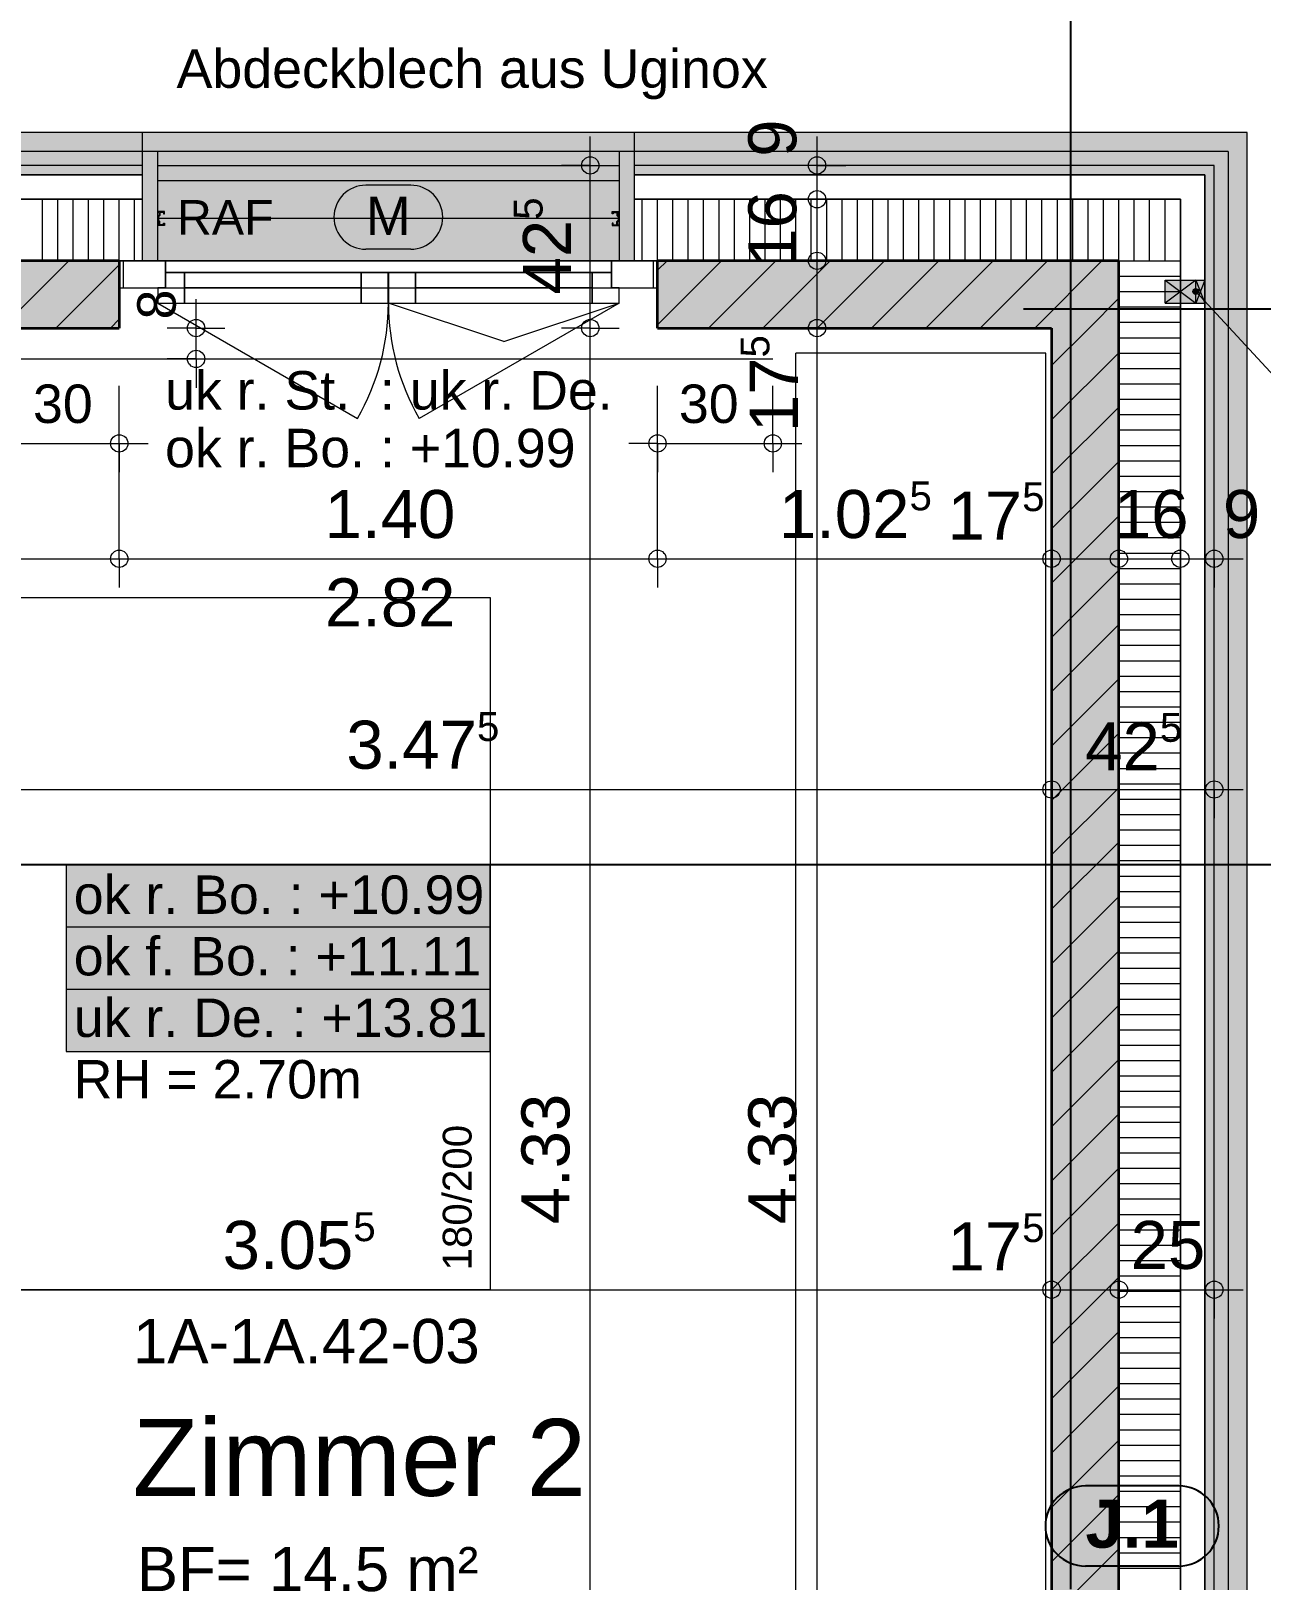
# Model space of a CAD drawing. Header units: metres. Extents: x 0.003 to 0.843, y 0.003 to 0.597.
# Drawn here: x 0.5778 to 0.6418, y 0.4143 to 0.495 of the extents above; entities that cross this region are included whole.
import ezdxf

# ---------------------------------------------------------------- set-up
doc = ezdxf.new("R2010")
doc.units = ezdxf.units.M
for name, pattern in [('AUSGEZOGEN', [0]), ('LINIE_17', [0.0005, 0, -0.0005]), ('LINIE_23', [0.0079, 0.004, -0.0013, 0, -0.0013, 0, -0.0013]), ('PHANTOM', [63.5, 31.75, -6.35, 6.35, -6.35, 6.35, -6.35]), ('PUNKT', [6.35, 0, -6.35]), ('RAND', [44.45, 12.7, -6.35, 12.7, -6.35, 0, -6.35]), ('STRICHPUNKT', [25.4, 12.7, -6.35, 0, -6.35]), ('VERDECKT', [9.525, 6.35, -3.175])]:
    doc.linetypes.add(name, pattern=pattern)
for name, color, linetype, lineweight in [('Allgemein', 7, 'AUSGEZOGEN', 18), ('Bauachsen grob', 7, 'RAND', 13), ('Daemmung', 7, 'AUSGEZOGEN', 18), ('Elektro Text', 2, 'AUSGEZOGEN', 18), ('Fenster', 7, 'AUSGEZOGEN', 18), ('Fuellflaeche tragende Wände MW', 7, 'AUSGEZOGEN', 13), ('Holz Fassadenverkleidung', 7, 'AUSGEZOGEN', 18), ('Holz Unterkonstruktion', 7, 'AUSGEZOGEN', 25), ('Holzgelaender', 7, 'AUSGEZOGEN', 25), ('Konstruktion oben', 7, 'VERDECKT', 13), ('Oeffnungsrichtung Fenster', 7, 'AUSGEZOGEN', 13), ('Raumbezeichnung', 7, 'AUSGEZOGEN', 18), ('Rolladen', 7, 'AUSGEZOGEN', 13), ('Schnittbegrenzung', 7, 'AUSGEZOGEN', 13), ('Spengler', 7, 'AUSGEZOGEN', 18), ('Text Koten', 7, 'AUSGEZOGEN', 25), ('Text Werkplan Ausfuehrung', 7, 'AUSGEZOGEN', 25), ('Unterkonstruktion', 7, 'AUSGEZOGEN', 18), ('Vorhangbrett', 7, 'AUSGEZOGEN', 13), ('Wand Mauerwerk tragend', 7, 'AUSGEZOGEN', 35), ('Werkplan- Ausfuehrungsmasse', 7, 'AUSGEZOGEN', 13)]:
    doc.layers.add(name, color=color, linetype=linetype, lineweight=lineweight)
doc.layers.add('Moebel', color=7, linetype='AUSGEZOGEN', lineweight=13, true_color=0xababab)
doc.styles.add('ARIAL', font='ARIAL.TTF')

msp = doc.modelspace()

# ---------------------------------------------------------------- hatches: boundary and pattern name
at = {"layer": 'Allgemein', "linetype": 'AUSGEZOGEN', "lineweight": 13}
for points in [[(0.58356, 0.486197), (0.58356, 0.482997), (0.58436, 0.482997), (0.58436, 0.486197), (0.58436, 0.486997), (0.58436, 0.487477), (0.58436, 0.487957), (0.58436, 0.488677), (0.58356, 0.488677), (0.58356, 0.487957), (0.58356, 0.487477), (0.58356, 0.486997)], [(0.60836, 0.486197), (0.60836, 0.482997), (0.60916, 0.482997), (0.60916, 0.486197), (0.60916, 0.486997), (0.60916, 0.487477), (0.60916, 0.487957), (0.60916, 0.488677), (0.60836, 0.488677), (0.60836, 0.487957), (0.60836, 0.487477), (0.60836, 0.486997)]]:
    msp.add_hatch(color=32, dxfattribs=at).paths.add_polyline_path(points)
h = msp.add_hatch(color=32, dxfattribs=at)
h.paths.add_polyline_path([(0.52316, 0.487477), (0.58356, 0.487477), (0.58356, 0.487957), (0.52316, 0.487957)])
h.paths.add_polyline_path([(0.48086, 0.487957), (0.48086, 0.487477), (0.49756, 0.487477), (0.49756, 0.487957)])
h.paths.add_polyline_path([(0.60916, 0.487477), (0.63932, 0.487477), (0.63932, 0.487957), (0.60916, 0.487957)])
h = msp.add_hatch(color=32, dxfattribs=at)
h.paths.add_polyline_path([(0.63884, 0.487477), (0.63884, 0.386497), (0.63932, 0.386497), (0.63932, 0.487477)])
h.paths.add_polyline_path([(0.63884, 0.360897), (0.63884, 0.312297), (0.63932, 0.312297), (0.63932, 0.360897)])
h.paths.add_polyline_path([(0.63884, 0.286697), (0.63884, 0.263897), (0.63932, 0.263897), (0.63932, 0.286697)])
h.paths.add_polyline_path([(0.63884, 0.238297), (0.63884, 0.197637), (0.63932, 0.197637), (0.63932, 0.238297)])
at = {"layer": 'Fuellflaeche tragende Wände MW', "linetype": 'AUSGEZOGEN', "lineweight": 13, "true_color": 0xffe0e0}
for points in [[(0.52436, 0.482997), (0.52436, 0.479497), (0.58236, 0.479497), (0.58236, 0.482997)], [(0.61036, 0.482997), (0.61036, 0.479497), (0.63436, 0.479497), (0.63436, 0.482997)], [(0.63086, 0.479497), (0.63086, 0.387697), (0.63436, 0.387697), (0.63436, 0.479497)]]:
    msp.add_hatch(color=254, dxfattribs=at).paths.add_polyline_path(points)
at = {"layer": 'Holz Unterkonstruktion', "linetype": 'AUSGEZOGEN', "lineweight": 13}
for points in [[(0.63676, 0.481997), (0.63676, 0.480797), (0.63836, 0.480797), (0.63836, 0.481997)], [(0.63836, 0.481997), (0.63836, 0.480797), (0.63884, 0.480797), (0.63884, 0.481997)]]:
    msp.add_hatch(color=32, dxfattribs=at).paths.add_polyline_path(points)
at = {"layer": 'Holzgelaender', "linetype": 'AUSGEZOGEN', "lineweight": 13, "true_color": 0xf1f1f1}
msp.add_hatch(color=7, dxfattribs=at).paths.add_polyline_path([(0.58436, 0.487157), (0.60836, 0.487157), (0.60836, 0.487957), (0.58436, 0.487957)])
at = {"layer": 'Spengler', "linetype": 'AUSGEZOGEN', "lineweight": 13, "true_color": 0xfafafa}
for points in [[(0.58356, 0.489677), (0.52316, 0.489677), (0.52316, 0.487957), (0.58356, 0.487957)], [(0.60916, 0.489677), (0.58356, 0.489677), (0.58356, 0.488677), (0.58436, 0.488677), (0.58436, 0.482997), (0.60836, 0.482997), (0.60836, 0.488677), (0.60916, 0.488677)], [(0.64104, 0.489677), (0.60916, 0.489677), (0.60916, 0.487957), (0.64104, 0.487957)], [(0.64104, 0.386497), (0.64104, 0.487957), (0.63932, 0.487957), (0.63932, 0.386497)]]:
    msp.add_hatch(color=7, dxfattribs=at).paths.add_polyline_path(points)
at = {"layer": 'Text Koten', "linetype": 'AUSGEZOGEN', "lineweight": 13, "true_color": 0xf1f1f1}
msp.add_hatch(color=7, dxfattribs=at).paths.add_polyline_path([(0.579593, 0.451597), (0.579593, 0.441864), (0.60166, 0.441864), (0.60166, 0.451597)])
at = {"layer": 'Text Werkplan Ausfuehrung', "linetype": 'AUSGEZOGEN', "lineweight": 13}
for points in [[(0.638214, 0.481365), (0.638404, 0.48154), (0.638327, 0.481543)], [(0.638214, 0.481365), (0.638327, 0.481543), (0.638217, 0.481441)], [(0.63825, 0.481295), (0.638404, 0.48154), (0.638214, 0.481365)], [(0.638217, 0.481441), (0.638327, 0.481543), (0.638258, 0.481507)], [(0.63825, 0.481295), (0.63847, 0.481499), (0.638404, 0.48154)], [(0.638316, 0.481255), (0.63847, 0.481499), (0.63825, 0.481295)], [(0.638316, 0.481255), (0.638506, 0.48143), (0.63847, 0.481499)], [(0.638393, 0.481252), (0.638506, 0.48143), (0.638316, 0.481255)], [(0.638393, 0.481252), (0.638503, 0.481354), (0.638506, 0.48143)], [(0.638503, 0.481354), (0.638393, 0.481252), (0.638462, 0.481287)]]:
    msp.add_hatch(color=7, dxfattribs=at).paths.add_polyline_path(points)

# ---------------------------------------------------------------- linework, layer by layer
at = {"layer": 'Allgemein', "color": 7, "linetype": 'AUSGEZOGEN', "lineweight": 13}
for p, q in [((0.58436, 0.488677), (0.58356, 0.488677)), ((0.58356, 0.488677), (0.58356, 0.487957)), ((0.58436, 0.487957), (0.58436, 0.488677)), ((0.60916, 0.488677), (0.60836, 0.488677)), ((0.60836, 0.488677), (0.60836, 0.487957)), ((0.60916, 0.487957), (0.60916, 0.488677)), ((0.58356, 0.487957), (0.52316, 0.487957)), ((0.58436, 0.487477), (0.58436, 0.487957)), ((0.60836, 0.487957), (0.60836, 0.487477)), ((0.63932, 0.487957), (0.60916, 0.487957)), ((0.63932, 0.487477), (0.63932, 0.487957)), ((0.52316, 0.487477), (0.58356, 0.487477)), ((0.58356, 0.487477), (0.58356, 0.486997)), ((0.58356, 0.486997), (0.58356, 0.486197)), ((0.58436, 0.486997), (0.58436, 0.487477)), ((0.58436, 0.486197), (0.58436, 0.486997)), ((0.60836, 0.487477), (0.60836, 0.486997)), ((0.60836, 0.486997), (0.60836, 0.486197)), ((0.60916, 0.486997), (0.60916, 0.487477)), ((0.60916, 0.487477), (0.63884, 0.487477)), ((0.60916, 0.486197), (0.60916, 0.486997)), ((0.63884, 0.487477), (0.63884, 0.486997)), ((0.63884, 0.486997), (0.63884, 0.386497)), ((0.63932, 0.386497), (0.63932, 0.487477)), ((0.58356, 0.486197), (0.58356, 0.482997)), ((0.58436, 0.482997), (0.58436, 0.486197)), ((0.60836, 0.486197), (0.60836, 0.482997)), ((0.60916, 0.482997), (0.60916, 0.486197)), ((0.58356, 0.482997), (0.58436, 0.482997)), ((0.60836, 0.482997), (0.60916, 0.482997))]:
    msp.add_line(p, q, dxfattribs=at)
at = {"layer": 'Bauachsen grob', "color": 32, "linetype": 'LINIE_23', "lineweight": 25, "true_color": 0xc36e14}
for p, q in [((0.63186, 0.013897), (0.63186, 0.581)), ((0.2294, 0.480497), (0.73132, 0.480497))]:
    msp.add_line(p, q, dxfattribs=at)
at = {"layer": 'Daemmung', "color": 7, "linetype": 'AUSGEZOGEN', "lineweight": 18}
for p, q in [((0.58356, 0.486197), (0.52316, 0.486197)), ((0.58356, 0.486197), (0.58356, 0.482997)), ((0.60916, 0.482997), (0.60916, 0.486197)), ((0.63756, 0.486197), (0.60916, 0.486197)), ((0.63756, 0.482997), (0.63756, 0.486197)), ((0.52436, 0.482997), (0.58236, 0.482997)), ((0.58236, 0.482997), (0.58356, 0.482997)), ((0.60916, 0.482997), (0.61036, 0.482997)), ((0.61036, 0.482997), (0.63436, 0.482997)), ((0.63436, 0.482997), (0.63436, 0.479497)), ((0.63756, 0.386497), (0.63756, 0.482997)), ((0.63436, 0.479497), (0.63436, 0.387697))]:
    msp.add_line(p, q, dxfattribs=at)
at = {"layer": 'Daemmung', "color": 7, "linetype": 'AUSGEZOGEN', "lineweight": 13}
for p, q in [((0.63436, 0.482997), (0.63756, 0.482997)), ((0.63436, 0.482197), (0.63756, 0.482197)), ((0.63436, 0.481397), (0.63756, 0.481397)), ((0.63436, 0.480597), (0.63756, 0.480597)), ((0.63436, 0.479797), (0.63756, 0.479797)), ((0.63436, 0.479797), (0.63756, 0.479797)), ((0.63436, 0.478997), (0.63756, 0.478997)), ((0.63436, 0.478197), (0.63756, 0.478197)), ((0.63436, 0.477397), (0.63756, 0.477397)), ((0.63436, 0.476597), (0.63756, 0.476597)), ((0.63436, 0.476597), (0.63756, 0.476597)), ((0.63436, 0.475797), (0.63756, 0.475797)), ((0.63436, 0.474997), (0.63756, 0.474997)), ((0.63436, 0.474197), (0.63756, 0.474197)), ((0.63436, 0.473397), (0.63756, 0.473397)), ((0.63436, 0.473397), (0.63756, 0.473397)), ((0.63436, 0.472597), (0.63756, 0.472597)), ((0.63436, 0.471797), (0.63756, 0.471797)), ((0.63436, 0.470997), (0.63756, 0.470997)), ((0.63436, 0.470197), (0.63756, 0.470197)), ((0.63436, 0.470197), (0.63756, 0.470197)), ((0.63436, 0.469397), (0.63756, 0.469397)), ((0.63436, 0.468597), (0.63756, 0.468597)), ((0.63436, 0.467797), (0.63756, 0.467797)), ((0.63436, 0.466997), (0.63756, 0.466997)), ((0.63436, 0.466997), (0.63756, 0.466997)), ((0.63436, 0.466197), (0.63756, 0.466197)), ((0.63436, 0.465397), (0.63756, 0.465397)), ((0.63436, 0.464597), (0.63756, 0.464597)), ((0.63436, 0.463797), (0.63756, 0.463797)), ((0.63436, 0.463797), (0.63756, 0.463797)), ((0.63436, 0.462997), (0.63756, 0.462997)), ((0.63436, 0.462197), (0.63756, 0.462197)), ((0.63436, 0.461397), (0.63756, 0.461397)), ((0.63436, 0.460597), (0.63756, 0.460597)), ((0.63436, 0.460597), (0.63756, 0.460597)), ((0.63436, 0.459797), (0.63756, 0.459797)), ((0.63436, 0.458997), (0.63756, 0.458997)), ((0.63436, 0.458197), (0.63756, 0.458197)), ((0.63436, 0.457397), (0.63756, 0.457397)), ((0.63436, 0.457397), (0.63756, 0.457397)), ((0.63436, 0.456597), (0.63756, 0.456597)), ((0.63436, 0.455797), (0.63756, 0.455797)), ((0.63436, 0.454997), (0.63756, 0.454997)), ((0.63436, 0.454197), (0.63756, 0.454197)), ((0.63436, 0.454197), (0.63756, 0.454197)), ((0.63436, 0.453397), (0.63756, 0.453397)), ((0.63436, 0.452597), (0.63756, 0.452597)), ((0.63436, 0.451797), (0.63756, 0.451797)), ((0.63436, 0.450997), (0.63756, 0.450997)), ((0.63436, 0.450997), (0.63756, 0.450997)), ((0.63436, 0.450197), (0.63756, 0.450197)), ((0.63436, 0.449397), (0.63756, 0.449397)), ((0.63436, 0.448597), (0.63756, 0.448597)), ((0.63436, 0.447797), (0.63756, 0.447797)), ((0.63436, 0.447797), (0.63756, 0.447797)), ((0.63436, 0.446997), (0.63756, 0.446997)), ((0.63436, 0.446197), (0.63756, 0.446197)), ((0.63436, 0.445397), (0.63756, 0.445397)), ((0.63436, 0.444597), (0.63756, 0.444597)), ((0.63436, 0.444597), (0.63756, 0.444597)), ((0.63436, 0.443797), (0.63756, 0.443797)), ((0.63436, 0.442997), (0.63756, 0.442997)), ((0.63436, 0.442197), (0.63756, 0.442197)), ((0.63436, 0.441397), (0.63756, 0.441397)), ((0.63436, 0.441397), (0.63756, 0.441397)), ((0.63436, 0.440597), (0.63756, 0.440597)), ((0.63436, 0.439797), (0.63756, 0.439797)), ((0.63436, 0.438997), (0.63756, 0.438997)), ((0.63436, 0.438197), (0.63756, 0.438197)), ((0.63436, 0.438197), (0.63756, 0.438197)), ((0.63436, 0.437397), (0.63756, 0.437397)), ((0.63436, 0.436597), (0.63756, 0.436597)), ((0.63436, 0.435797), (0.63756, 0.435797)), ((0.63436, 0.434997), (0.63756, 0.434997)), ((0.63436, 0.434997), (0.63756, 0.434997)), ((0.63436, 0.434197), (0.63756, 0.434197)), ((0.63436, 0.433397), (0.63756, 0.433397)), ((0.63436, 0.432597), (0.63756, 0.432597)), ((0.63436, 0.431797), (0.63756, 0.431797)), ((0.63436, 0.431797), (0.63756, 0.431797)), ((0.63436, 0.430997), (0.63756, 0.430997)), ((0.63436, 0.430197), (0.63756, 0.430197)), ((0.63436, 0.429397), (0.63756, 0.429397)), ((0.63436, 0.428597), (0.63756, 0.428597)), ((0.63436, 0.428597), (0.63756, 0.428597)), ((0.63436, 0.427797), (0.63756, 0.427797)), ((0.63436, 0.426997), (0.63756, 0.426997)), ((0.63436, 0.426197), (0.63756, 0.426197)), ((0.63436, 0.425397), (0.63756, 0.425397)), ((0.63436, 0.425397), (0.63756, 0.425397)), ((0.63436, 0.424597), (0.63756, 0.424597)), ((0.63436, 0.423797), (0.63756, 0.423797)), ((0.63436, 0.422997), (0.63756, 0.422997)), ((0.63436, 0.422197), (0.63756, 0.422197)), ((0.63436, 0.422197), (0.63756, 0.422197)), ((0.63436, 0.421397), (0.63756, 0.421397)), ((0.63436, 0.420597), (0.63756, 0.420597)), ((0.63436, 0.419797), (0.63756, 0.419797)), ((0.63436, 0.418997), (0.63756, 0.418997)), ((0.63436, 0.418997), (0.63756, 0.418997)), ((0.63436, 0.418197), (0.63756, 0.418197)), ((0.63436, 0.417397), (0.63756, 0.417397)), ((0.63436, 0.416597), (0.63756, 0.416597)), ((0.63436, 0.415797), (0.63756, 0.415797)), ((0.63436, 0.415797), (0.63756, 0.415797)), ((0.63436, 0.414997), (0.63756, 0.414997))]:
    msp.add_line(p, q, dxfattribs=at)
for points in [[(0.57836, 0.482997), (0.57836, 0.482997), (0.57836, 0.482997), (0.57836, 0.486197), (0.57836, 0.486197)], [(0.57916, 0.482997), (0.57916, 0.482997), (0.57916, 0.482997), (0.57916, 0.486197), (0.57916, 0.486197)], [(0.57996, 0.482997), (0.57996, 0.482997), (0.57996, 0.482997), (0.57996, 0.486197), (0.57996, 0.486197)], [(0.58076, 0.482997), (0.58076, 0.482997), (0.58076, 0.482997), (0.58076, 0.486197), (0.58076, 0.486197)], [(0.58076, 0.482997), (0.58076, 0.482997), (0.58076, 0.482997), (0.58076, 0.486197), (0.58076, 0.486197)], [(0.58156, 0.482997), (0.58156, 0.482997), (0.58156, 0.482997), (0.58156, 0.486197), (0.58156, 0.486197)], [(0.58236, 0.482997), (0.58236, 0.482997), (0.58236, 0.482997), (0.58236, 0.486197), (0.58236, 0.486197)], [(0.58316, 0.482997), (0.58316, 0.482997), (0.58316, 0.482997), (0.58316, 0.486197), (0.58316, 0.486197)], [(0.60956, 0.482997), (0.60956, 0.486197), (0.60956, 0.486197)], [(0.60956, 0.482997), (0.60956, 0.486197), (0.60956, 0.486197)], [(0.61036, 0.482997), (0.61036, 0.486197), (0.61036, 0.486197)], [(0.61116, 0.482997), (0.61116, 0.486197), (0.61116, 0.486197)], [(0.61196, 0.482997), (0.61196, 0.486197), (0.61196, 0.486197)], [(0.61276, 0.482997), (0.61276, 0.486197), (0.61276, 0.486197)], [(0.61276, 0.482997), (0.61276, 0.486197), (0.61276, 0.486197)], [(0.61356, 0.482997), (0.61356, 0.486197), (0.61356, 0.486197)], [(0.61436, 0.482997), (0.61436, 0.486197), (0.61436, 0.486197)], [(0.61516, 0.482997), (0.61516, 0.486197), (0.61516, 0.486197)], [(0.61596, 0.482997), (0.61596, 0.486197), (0.61596, 0.486197)], [(0.61596, 0.482997), (0.61596, 0.486197), (0.61596, 0.486197)], [(0.61676, 0.482997), (0.61676, 0.486197), (0.61676, 0.486197)], [(0.61756, 0.482997), (0.61756, 0.486197), (0.61756, 0.486197)], [(0.61836, 0.482997), (0.61836, 0.486197), (0.61836, 0.486197)], [(0.61916, 0.482997), (0.61916, 0.486197), (0.61916, 0.486197)], [(0.61916, 0.482997), (0.61916, 0.486197), (0.61916, 0.486197)], [(0.61996, 0.482997), (0.61996, 0.486197), (0.61996, 0.486197)], [(0.62076, 0.482997), (0.62076, 0.486197), (0.62076, 0.486197)], [(0.62156, 0.482997), (0.62156, 0.486197), (0.62156, 0.486197)], [(0.62236, 0.482997), (0.62236, 0.486197), (0.62236, 0.486197)], [(0.62236, 0.482997), (0.62236, 0.486197), (0.62236, 0.486197)], [(0.62316, 0.482997), (0.62316, 0.486197), (0.62316, 0.486197)], [(0.62396, 0.482997), (0.62396, 0.486197), (0.62396, 0.486197)], [(0.62476, 0.482997), (0.62476, 0.486197), (0.62476, 0.486197)], [(0.62556, 0.482997), (0.62556, 0.486197), (0.62556, 0.486197)], [(0.62556, 0.482997), (0.62556, 0.486197), (0.62556, 0.486197)], [(0.62636, 0.482997), (0.62636, 0.486197), (0.62636, 0.486197)], [(0.62716, 0.482997), (0.62716, 0.486197), (0.62716, 0.486197)], [(0.62796, 0.482997), (0.62796, 0.486197), (0.62796, 0.486197)], [(0.62876, 0.482997), (0.62876, 0.486197), (0.62876, 0.486197)], [(0.62876, 0.482997), (0.62876, 0.486197), (0.62876, 0.486197)], [(0.62956, 0.482997), (0.62956, 0.486197), (0.62956, 0.486197)], [(0.63036, 0.482997), (0.63036, 0.486197), (0.63036, 0.486197)], [(0.63116, 0.482997), (0.63116, 0.486197), (0.63116, 0.486197)], [(0.63196, 0.482997), (0.63196, 0.486197), (0.63196, 0.486197)], [(0.63196, 0.482997), (0.63196, 0.486197), (0.63196, 0.486197)], [(0.63276, 0.482997), (0.63276, 0.486197), (0.63276, 0.486197)], [(0.63356, 0.482997), (0.63356, 0.486197), (0.63356, 0.486197)], [(0.63436, 0.482997), (0.63436, 0.486197), (0.63436, 0.486197)], [(0.63516, 0.482997), (0.63516, 0.486197), (0.63516, 0.486197)], [(0.63516, 0.482997), (0.63516, 0.486197), (0.63516, 0.486197)], [(0.63596, 0.482997), (0.63596, 0.486197), (0.63596, 0.486197)], [(0.63676, 0.482997), (0.63676, 0.486197), (0.63676, 0.486197)]]:
    msp.add_lwpolyline(points, dxfattribs=at)
at = {"layer": 'Elektro Text', "color": 40, "linetype": 'AUSGEZOGEN', "lineweight": 18}
for p, q in [((0.597521, 0.486931), (0.595193, 0.486931)), ((0.597521, 0.483597), (0.595193, 0.483597))]:
    msp.add_line(p, q, dxfattribs=at)
for centre, start, end in [((0.595193, 0.485264), 90, 270), ((0.597521, 0.485264), 270, 90)]:
    msp.add_arc(centre, 0.001667, start, end, dxfattribs=at)
at = {"layer": 'Fenster', "color": 7, "linetype": 'AUSGEZOGEN', "lineweight": 13}
for p, q in [((0.59495, 0.481597), (0.58576, 0.481597)), ((0.60696, 0.481597), (0.59777, 0.481597))]:
    msp.add_line(p, q, dxfattribs=at)
for points in [[(0.60916, 0.482997), (0.60916, 0.489677), (0.58356, 0.489677), (0.58356, 0.482997), (0.60916, 0.482997)], [(0.58476, 0.482997), (0.58256, 0.482997), (0.58256, 0.481597), (0.58476, 0.481597), (0.58476, 0.482997)], [(0.58476, 0.482397), (0.59635, 0.482397), (0.59635, 0.481597), (0.59637, 0.481597), (0.59637, 0.482397), (0.60796, 0.482397), (0.60796, 0.482997), (0.58476, 0.482997), (0.58476, 0.482397)], [(0.61016, 0.482997), (0.60796, 0.482997), (0.60796, 0.481597), (0.61016, 0.481597), (0.61016, 0.482997)], [(0.58576, 0.482397), (0.58476, 0.482397), (0.58476, 0.481597), (0.58436, 0.481597), (0.58436, 0.480797), (0.58576, 0.480797), (0.58576, 0.482397)], [(0.59495, 0.482397), (0.58576, 0.482397), (0.58576, 0.480797), (0.59495, 0.480797), (0.59495, 0.482397)], [(0.59635, 0.481597), (0.59635, 0.482397), (0.59495, 0.482397), (0.59495, 0.480797), (0.59635, 0.480797), (0.59635, 0.481597)], [(0.59777, 0.482397), (0.59637, 0.482397), (0.59637, 0.481597), (0.59637, 0.480797), (0.59777, 0.480797), (0.59777, 0.482397)], [(0.60696, 0.482397), (0.59777, 0.482397), (0.59777, 0.480797), (0.60696, 0.480797), (0.60696, 0.482397)], [(0.60836, 0.481597), (0.60796, 0.481597), (0.60796, 0.482397), (0.60696, 0.482397), (0.60696, 0.480797), (0.60836, 0.480797), (0.60836, 0.481597)]]:
    msp.add_lwpolyline(points, dxfattribs=at)
at = {"layer": 'Holz Fassadenverkleidung', "color": 7, "linetype": 'LINIE_17', "lineweight": 13}
for q in [(0.31668, 0.488677), (0.64004, 0.109417)]:
    msp.add_line((0.64004, 0.488677), q, dxfattribs=at)
at = {"layer": 'Holz Unterkonstruktion', "color": 7, "linetype": 'AUSGEZOGEN', "lineweight": 13}
for p, q in [((0.63676, 0.480797), (0.63676, 0.481997)), ((0.63676, 0.481997), (0.63836, 0.481997)), ((0.63836, 0.481997), (0.63676, 0.480797)), ((0.63676, 0.481997), (0.63836, 0.480797)), ((0.63836, 0.480797), (0.63836, 0.481997)), ((0.63836, 0.480797), (0.63836, 0.481997)), ((0.63836, 0.481997), (0.63884, 0.481997)), ((0.63884, 0.481997), (0.63836, 0.480797)), ((0.63836, 0.481997), (0.63884, 0.480797)), ((0.63884, 0.480797), (0.63884, 0.481997)), ((0.63676, 0.480797), (0.63836, 0.480797)), ((0.63836, 0.480797), (0.63884, 0.480797))]:
    msp.add_line(p, q, dxfattribs=at)
at = {"layer": 'Holzgelaender', "color": 7, "linetype": 'AUSGEZOGEN', "lineweight": 13}
for p, q in [((0.58436, 0.487957), (0.60836, 0.487957)), ((0.58436, 0.487157), (0.58436, 0.487957)), ((0.60836, 0.487957), (0.60836, 0.487157)), ((0.60836, 0.487157), (0.58436, 0.487157))]:
    msp.add_line(p, q, dxfattribs=at)
at = {"layer": 'Konstruktion oben', "color": 7, "linetype": 'PUNKT', "lineweight": 18}
for p, q in [((0.31668, 0.488677), (0.64004, 0.488677)), ((0.64004, 0.488677), (0.64004, 0.109417))]:
    msp.add_line(p, q, dxfattribs=at)
at = {"layer": 'Moebel', "color": 253, "linetype": 'AUSGEZOGEN', "lineweight": 13, "true_color": 0xababab}
for p, q in [((0.63056, 0.478197), (0.61756, 0.478197)), ((0.61756, 0.394197), (0.61756, 0.478197)), ((0.63056, 0.394197), (0.63056, 0.478197)), ((0.56166, 0.465479), (0.60166, 0.465479)), ((0.60166, 0.465479), (0.60166, 0.429479)), ((0.60166, 0.429479), (0.56166, 0.429479))]:
    msp.add_line(p, q, dxfattribs=at)
at = {"layer": 'Oeffnungsrichtung Fenster', "color": 7, "linetype": 'AUSGEZOGEN', "lineweight": 13}
for p, q in [((0.58436, 0.480797), (0.594752, 0.474797)), ((0.602365, 0.478797), (0.59637, 0.480797)), ((0.60836, 0.480797), (0.597968, 0.474797)), ((0.602365, 0.478797), (0.60836, 0.480797))]:
    msp.add_line(p, q, dxfattribs=at)
for centre, start, end in [((0.58436, 0.480797), 330, 0), ((0.60836, 0.480797), 180, 210)]:
    msp.add_arc(centre, 0.012, start, end, dxfattribs=at)
at = {"layer": 'Rolladen', "color": 7, "linetype": 'AUSGEZOGEN', "lineweight": 13}
for p, q in [((0.58443, 0.485377), (0.58436, 0.485307)), ((0.58437, 0.485517), (0.58437, 0.485557)), ((0.58471, 0.485557), (0.58437, 0.485557)), ((0.58443, 0.485517), (0.58437, 0.485517)), ((0.58443, 0.485517), (0.58443, 0.485377)), ((0.58447, 0.485517), (0.58447, 0.485361)), ((0.58467, 0.485517), (0.58447, 0.485517)), ((0.58467, 0.485517), (0.58467, 0.485437)), ((0.58467, 0.485437), (0.58471, 0.485437)), ((0.58471, 0.485437), (0.58471, 0.485557)), ((0.60801, 0.485437), (0.60801, 0.485557)), ((0.60801, 0.485557), (0.60835, 0.485557)), ((0.60805, 0.485437), (0.60801, 0.485437)), ((0.60805, 0.485517), (0.60825, 0.485517)), ((0.60805, 0.485517), (0.60805, 0.485437)), ((0.60825, 0.485517), (0.60825, 0.485361)), ((0.60829, 0.485517), (0.60835, 0.485517)), ((0.60829, 0.485517), (0.60829, 0.485377)), ((0.60829, 0.485377), (0.60836, 0.485307)), ((0.60835, 0.485517), (0.60835, 0.485557)), ((0.58436, 0.485087), (0.58436, 0.485307)), ((0.58436, 0.485147), (0.58436, 0.485247)), ((0.58436, 0.485137), (0.58436, 0.485147)), ((0.58443, 0.485017), (0.58436, 0.485087)), ((0.58443, 0.484877), (0.58437, 0.484877)), ((0.58437, 0.484837), (0.58437, 0.484877)), ((0.58471, 0.484837), (0.58437, 0.484837)), ((0.58447, 0.485361), (0.5844, 0.485291)), ((0.5844, 0.485291), (0.5844, 0.485104)), ((0.58447, 0.485034), (0.5844, 0.485104)), ((0.58443, 0.484877), (0.58443, 0.485017)), ((0.58447, 0.484877), (0.58447, 0.485034)), ((0.58467, 0.484877), (0.58447, 0.484877)), ((0.58467, 0.484957), (0.58471, 0.484957)), ((0.58467, 0.484877), (0.58467, 0.484957)), ((0.58471, 0.484957), (0.58471, 0.484837)), ((0.60801, 0.484957), (0.60801, 0.484837)), ((0.60805, 0.484957), (0.60801, 0.484957)), ((0.60801, 0.484837), (0.60835, 0.484837)), ((0.60805, 0.484877), (0.60805, 0.484957)), ((0.60805, 0.484877), (0.60825, 0.484877)), ((0.60825, 0.485361), (0.60832, 0.485291)), ((0.60825, 0.485034), (0.60832, 0.485104)), ((0.60825, 0.484877), (0.60825, 0.485034)), ((0.60829, 0.485017), (0.60836, 0.485087)), ((0.60829, 0.484877), (0.60829, 0.485017)), ((0.60829, 0.484877), (0.60835, 0.484877)), ((0.60832, 0.485291), (0.60832, 0.485104)), ((0.60835, 0.484837), (0.60835, 0.484877)), ((0.60836, 0.485087), (0.60836, 0.485307)), ((0.60836, 0.485147), (0.60836, 0.485247)), ((0.60836, 0.485137), (0.60836, 0.485147))]:
    msp.add_line(p, q, dxfattribs=at)
at = {"layer": 'Rolladen', "color": 7, "linetype": 'PHANTOM', "lineweight": 13}
msp.add_line((0.60836, 0.485197), (0.58436, 0.485197), dxfattribs=at)
at = {"layer": 'Schnittbegrenzung', "color": 14, "linetype": 'STRICHPUNKT', "lineweight": 25, "true_color": 0xb20000}
msp.add_line((0.2258, 0.451597), (0.73436, 0.451597), dxfattribs=at)
at = {"layer": 'Spengler', "color": 7, "linetype": 'AUSGEZOGEN', "lineweight": 13}
for p, q in [((0.58356, 0.489677), (0.52316, 0.489677)), ((0.64104, 0.489677), (0.60916, 0.489677)), ((0.64104, 0.386697), (0.64104, 0.489677))]:
    msp.add_line(p, q, dxfattribs=at)
at = {"layer": 'Text Koten', "color": 7, "linetype": 'AUSGEZOGEN', "lineweight": 13}
for p, q in [((0.579593, 0.451597), (0.579593, 0.441864)), ((0.60166, 0.451597), (0.579593, 0.451597)), ((0.60166, 0.441864), (0.60166, 0.451597)), ((0.579593, 0.448353), (0.60166, 0.448353)), ((0.579593, 0.445108), (0.60166, 0.445108)), ((0.579593, 0.441864), (0.60166, 0.441864))]:
    msp.add_line(p, q, dxfattribs=at)
at = {"layer": 'Text Werkplan Ausfuehrung', "color": 7, "linetype": 'AUSGEZOGEN', "lineweight": 13}
for p, q in [((0.638258, 0.481507), (0.638258, 0.481507)), ((0.650193, 0.468616), (0.63836, 0.481397)), ((0.63847, 0.481499), (0.63847, 0.481499)), ((0.63825, 0.481295), (0.63825, 0.481295)), ((0.638462, 0.481287), (0.638462, 0.481287))]:
    msp.add_line(p, q, dxfattribs=at)
at = {"layer": 'Text Werkplan Ausfuehrung', "color": 92, "linetype": 'AUSGEZOGEN', "lineweight": 25, "true_color": 0x00b300}
for p, q in [((0.637476, 0.419272), (0.632621, 0.419272)), ((0.637476, 0.415105), (0.632621, 0.415105))]:
    msp.add_line(p, q, dxfattribs=at)
at = {"layer": 'Text Werkplan Ausfuehrung', "color": 7, "linetype": 'AUSGEZOGEN', "lineweight": 13}
msp.add_circle((0.63836, 0.481397), 0.00015, dxfattribs=at)
at = {"layer": 'Text Werkplan Ausfuehrung', "color": 92, "linetype": 'AUSGEZOGEN', "lineweight": 25, "true_color": 0x00b300}
for centre, start, end in [((0.632621, 0.417188), 90, 270), ((0.637476, 0.417188), 270, 90)]:
    msp.add_arc(centre, 0.002083, start, end, dxfattribs=at)
at = {"layer": 'Unterkonstruktion', "color": 7, "linetype": 'AUSGEZOGEN', "lineweight": 13}
for p, q in [((0.58356, 0.487477), (0.52316, 0.487477)), ((0.58356, 0.487477), (0.58356, 0.486997)), ((0.58356, 0.486997), (0.58356, 0.486197)), ((0.60916, 0.486997), (0.60916, 0.487477)), ((0.63884, 0.487477), (0.60916, 0.487477)), ((0.60916, 0.486197), (0.60916, 0.486997)), ((0.63884, 0.486997), (0.63884, 0.487477)), ((0.63884, 0.386497), (0.63884, 0.486997)), ((0.52316, 0.486197), (0.58356, 0.486197)), ((0.60916, 0.486197), (0.63756, 0.486197)), ((0.63756, 0.486197), (0.63756, 0.482997)), ((0.63756, 0.482997), (0.63756, 0.386497))]:
    msp.add_line(p, q, dxfattribs=at)
at = {"layer": 'Vorhangbrett', "color": 191, "linetype": 'AUSGEZOGEN', "lineweight": 13, "true_color": 0xbe96ea}
for p, q in [((0.58636, 0.479497), (0.58636, 0.480997)), ((0.58636, 0.479497), (0.58486, 0.479497)), ((0.58636, 0.479497), (0.58786, 0.479497)), ((0.58636, 0.477897), (0.58636, 0.479497)), ((0.58636, 0.477897), (0.58486, 0.477897)), ((0.58636, 0.477897), (0.58786, 0.477897)), ((0.58636, 0.477897), (0.58636, 0.476397)), ((0.58236, 0.473497), (0.58236, 0.476497)), ((0.61636, 0.473497), (0.61636, 0.476497)), ((0.58236, 0.473497), (0.58236, 0.474997)), ((0.61036, 0.473497), (0.61036, 0.474997)), ((0.61636, 0.473497), (0.61636, 0.474997)), ((0.57636, 0.473497), (0.58236, 0.473497)), ((0.58236, 0.473497), (0.58236, 0.471997)), ((0.58236, 0.473497), (0.58386, 0.473497)), ((0.61036, 0.473497), (0.60886, 0.473497)), ((0.61036, 0.473497), (0.61036, 0.471997)), ((0.61036, 0.473497), (0.61636, 0.473497)), ((0.61636, 0.473497), (0.61636, 0.471997)), ((0.61636, 0.473497), (0.61786, 0.473497))]:
    msp.add_line(p, q, dxfattribs=at)
at = {"layer": 'Vorhangbrett', "color": 191, "linetype": 'PUNKT', "lineweight": 13, "true_color": 0xbe96ea}
msp.add_line((0.57636, 0.477897), (0.61636, 0.477897), dxfattribs=at)
at = {"layer": 'Vorhangbrett', "color": 191, "linetype": 'AUSGEZOGEN', "lineweight": 13, "true_color": 0xbe96ea}
msp.add_lwpolyline([(0.61036, 0.473497), (0.61036, 0.473567), (0.61036, 0.473567), (0.61036, 0.476497)], dxfattribs=at)
for centre in [(0.58636, 0.479497), (0.58636, 0.477897), (0.58236, 0.473497), (0.61036, 0.473497), (0.61636, 0.473497)]:
    msp.add_circle(centre, 0.00045, dxfattribs=at)
at = {"layer": 'Wand Mauerwerk tragend', "color": 7, "linetype": 'AUSGEZOGEN', "lineweight": 35}
for p, q in [((0.58236, 0.482997), (0.52436, 0.482997)), ((0.58236, 0.482997), (0.58236, 0.481597)), ((0.61036, 0.481597), (0.61036, 0.482997)), ((0.63436, 0.482997), (0.61036, 0.482997)), ((0.63436, 0.479497), (0.63436, 0.482997)), ((0.58236, 0.481597), (0.58236, 0.479497)), ((0.61036, 0.479497), (0.61036, 0.481597)), ((0.56136, 0.479497), (0.58236, 0.479497)), ((0.61036, 0.479497), (0.63086, 0.479497)), ((0.63086, 0.479497), (0.63086, 0.392897)), ((0.63436, 0.387697), (0.63436, 0.479497))]:
    msp.add_line(p, q, dxfattribs=at)
at = {"layer": 'Wand Mauerwerk tragend', "color": 180, "linetype": 'PUNKT', "lineweight": 13}
for p, q in [((0.58356, 0.482997), (0.58236, 0.482997)), ((0.58236, 0.482997), (0.58236, 0.481597)), ((0.58436, 0.482997), (0.58356, 0.482997)), ((0.60836, 0.482997), (0.58436, 0.482997)), ((0.60916, 0.482997), (0.60836, 0.482997)), ((0.61036, 0.482997), (0.60916, 0.482997)), ((0.61036, 0.481597), (0.61036, 0.482997)), ((0.58236, 0.481597), (0.61036, 0.481597))]:
    msp.add_line(p, q, dxfattribs=at)
at = {"layer": 'Wand Mauerwerk tragend', "color": 7, "linetype": 'AUSGEZOGEN', "lineweight": 13}
for p, q in [((0.61036, 0.482504), (0.610854, 0.482997)), ((0.61036, 0.479675), (0.613682, 0.482997)), ((0.613011, 0.479497), (0.616511, 0.482997)), ((0.615839, 0.479497), (0.619339, 0.482997)), ((0.618667, 0.479497), (0.622167, 0.482997)), ((0.621496, 0.479497), (0.624996, 0.482997)), ((0.624324, 0.479497), (0.627824, 0.482997)), ((0.627153, 0.479497), (0.630653, 0.482997)), ((0.629981, 0.479497), (0.633481, 0.482997)), ((0.63281, 0.479497), (0.63436, 0.481048))]:
    msp.add_line(p, q, dxfattribs=at)
for points in [[(0.576241, 0.479497), (0.576241, 0.479497), (0.577257, 0.480514), (0.577257, 0.480514), (0.579741, 0.482997)], [(0.579069, 0.479497), (0.579069, 0.479497), (0.580001, 0.480429), (0.580001, 0.480429), (0.58236, 0.482788)], [(0.581898, 0.479497), (0.581898, 0.479497), (0.58236, 0.479959)], [(0.63086, 0.477548), (0.63086, 0.477548), (0.63281, 0.479497)], [(0.63086, 0.474719), (0.63086, 0.474719), (0.63436, 0.478219)], [(0.63086, 0.471891), (0.63086, 0.471891), (0.63436, 0.475391)], [(0.63086, 0.469063), (0.63086, 0.469063), (0.63436, 0.472563)], [(0.63086, 0.466234), (0.63086, 0.466234), (0.63436, 0.469734)], [(0.63086, 0.463406), (0.63086, 0.463406), (0.63436, 0.466906)], [(0.63086, 0.460577), (0.63086, 0.460577), (0.63436, 0.464077)], [(0.63086, 0.457749), (0.63086, 0.457749), (0.63436, 0.461249)], [(0.63086, 0.45492), (0.63086, 0.45492), (0.63436, 0.45842)], [(0.63086, 0.452092), (0.63086, 0.452092), (0.63436, 0.455592)], [(0.63086, 0.449264), (0.63086, 0.449264), (0.63436, 0.452764)], [(0.63086, 0.446435), (0.63086, 0.446435), (0.63436, 0.449935)], [(0.63086, 0.443607), (0.63086, 0.443607), (0.63436, 0.447107)], [(0.63086, 0.440778), (0.63086, 0.440778), (0.63436, 0.444278)], [(0.63086, 0.43795), (0.63086, 0.43795), (0.63436, 0.44145)], [(0.63086, 0.435121), (0.63086, 0.435121), (0.63436, 0.438621)], [(0.63086, 0.432293), (0.63086, 0.432293), (0.63436, 0.435793)], [(0.63086, 0.429465), (0.63086, 0.429465), (0.63436, 0.432965)], [(0.63086, 0.426636), (0.63086, 0.426636), (0.63436, 0.430136)], [(0.63086, 0.423808), (0.63086, 0.423808), (0.63436, 0.427308)], [(0.63086, 0.420979), (0.63086, 0.420979), (0.63436, 0.424479)], [(0.63086, 0.418151), (0.63086, 0.418151), (0.63436, 0.421651)], [(0.63086, 0.415322), (0.63086, 0.415322), (0.63436, 0.418822)], [(0.63086, 0.412494), (0.63086, 0.412494), (0.63436, 0.415994)]]:
    msp.add_lwpolyline(points, dxfattribs=at)
at = {"layer": 'Werkplan- Ausfuehrungsmasse', "color": 7, "linetype": 'AUSGEZOGEN', "lineweight": 13}
for p, q in [((0.60686, 0.487957), (0.60686, 0.489457)), ((0.61866, 0.487957), (0.61866, 0.489457)), ((0.60686, 0.487957), (0.60536, 0.487957)), ((0.60686, 0.487957), (0.60836, 0.487957)), ((0.60686, 0.487957), (0.60686, 0.487957)), ((0.60686, 0.479497), (0.60686, 0.487957)), ((0.61866, 0.487957), (0.61716, 0.487957)), ((0.61866, 0.487957), (0.62016, 0.487957)), ((0.61866, 0.487957), (0.61866, 0.487957)), ((0.61866, 0.486197), (0.61866, 0.487957)), ((0.61866, 0.486197), (0.61716, 0.486197)), ((0.61866, 0.486197), (0.62016, 0.486197)), ((0.61866, 0.486197), (0.61866, 0.486197)), ((0.61866, 0.482997), (0.61866, 0.486197)), ((0.61866, 0.482997), (0.61716, 0.482997)), ((0.61866, 0.482997), (0.62016, 0.482997)), ((0.61866, 0.482997), (0.61866, 0.482997)), ((0.61866, 0.479497), (0.61866, 0.482997)), ((0.60686, 0.479497), (0.60536, 0.479497)), ((0.60686, 0.479497), (0.60836, 0.479497)), ((0.60686, 0.479497), (0.60686, 0.479497)), ((0.60686, 0.392897), (0.60686, 0.479497)), ((0.61866, 0.479497), (0.61716, 0.479497)), ((0.61866, 0.479497), (0.62016, 0.479497)), ((0.61866, 0.479497), (0.61866, 0.479497)), ((0.61866, 0.392897), (0.61866, 0.479497)), ((0.58236, 0.467497), (0.58236, 0.468997)), ((0.61036, 0.467497), (0.61036, 0.468997)), ((0.63086, 0.467497), (0.63086, 0.468997)), ((0.63436, 0.467497), (0.63436, 0.468997)), ((0.63756, 0.467497), (0.63756, 0.468997)), ((0.63932, 0.467497), (0.63932, 0.468997)), ((0.56136, 0.467497), (0.58236, 0.467497)), ((0.58236, 0.467497), (0.58236, 0.465997)), ((0.58236, 0.467497), (0.61036, 0.467497)), ((0.61036, 0.467497), (0.61036, 0.465997)), ((0.61036, 0.467497), (0.63086, 0.467497)), ((0.63086, 0.467497), (0.63086, 0.465997)), ((0.63086, 0.467497), (0.63086, 0.467497)), ((0.63086, 0.467497), (0.63436, 0.467497)), ((0.63436, 0.467497), (0.63436, 0.465997)), ((0.63436, 0.467497), (0.63436, 0.467497)), ((0.63436, 0.467497), (0.63756, 0.467497)), ((0.63756, 0.467497), (0.63756, 0.465997)), ((0.63756, 0.467497), (0.63756, 0.467497)), ((0.63756, 0.467497), (0.63932, 0.467497)), ((0.63932, 0.467497), (0.63932, 0.465997)), ((0.63932, 0.467497), (0.63932, 0.467497)), ((0.63932, 0.467497), (0.64082, 0.467497)), ((0.63086, 0.455497), (0.63086, 0.456997)), ((0.63932, 0.455497), (0.63932, 0.456997)), ((0.56136, 0.455497), (0.63086, 0.455497)), ((0.63086, 0.455497), (0.63086, 0.453997)), ((0.63086, 0.455497), (0.63086, 0.455497)), ((0.63086, 0.455497), (0.63932, 0.455497)), ((0.63932, 0.455497), (0.63932, 0.453997)), ((0.63932, 0.455497), (0.63932, 0.455497)), ((0.63932, 0.455497), (0.64082, 0.455497)), ((0.63086, 0.429479), (0.63086, 0.430979)), ((0.63436, 0.429479), (0.63436, 0.430979)), ((0.63932, 0.429479), (0.63932, 0.430979)), ((0.56976, 0.429479), (0.63086, 0.429479)), ((0.63086, 0.429479), (0.63086, 0.427979)), ((0.63086, 0.429479), (0.63086, 0.429479)), ((0.63086, 0.429479), (0.63436, 0.429479)), ((0.63436, 0.429479), (0.63436, 0.427979)), ((0.63436, 0.429479), (0.63436, 0.429479)), ((0.63436, 0.429479), (0.63932, 0.429479)), ((0.63932, 0.429479), (0.63932, 0.427979)), ((0.63932, 0.429479), (0.63932, 0.429479)), ((0.63932, 0.429479), (0.64082, 0.429479))]:
    msp.add_line(p, q, dxfattribs=at)
for points in [[(0.58236, 0.467497), (0.58236, 0.468122), (0.58236, 0.468122), (0.58236, 0.468122), (0.58236, 0.468122), (0.58236, 0.468122), (0.58236, 0.468122), (0.58236, 0.468252), (0.58236, 0.468252), (0.58236, 0.468255), (0.58236, 0.468255), (0.58236, 0.475497)], [(0.61036, 0.467497), (0.61036, 0.468122), (0.61036, 0.468122), (0.61036, 0.468122), (0.61036, 0.468122), (0.61036, 0.468265), (0.61036, 0.468265), (0.61036, 0.468269), (0.61036, 0.468269), (0.61036, 0.475497)]]:
    msp.add_lwpolyline(points, dxfattribs=at)
for centre in [(0.60686, 0.487957), (0.61866, 0.487957), (0.61866, 0.486197), (0.61866, 0.482997), (0.60686, 0.479497), (0.61866, 0.479497), (0.58236, 0.467497), (0.61036, 0.467497), (0.63086, 0.467497), (0.63436, 0.467497), (0.63756, 0.467497), (0.63932, 0.467497), (0.63086, 0.455497), (0.63932, 0.455497), (0.63086, 0.429479), (0.63436, 0.429479), (0.63932, 0.429479)]:
    msp.add_circle(centre, 0.00045, dxfattribs=at)

# ---------------------------------------------------------------- texts
at = {"layer": 'Elektro Text', "color": 40, "linetype": 'AUSGEZOGEN', "lineweight": 18, "insert": (0.595193, 0.484331), "char_height": 0.002, "width": 0.001, "attachment_point": 7, "style": 'ARIAL'}
msp.add_mtext('M', dxfattribs=at)
at = {"layer": 'Moebel', "color": 253, "linetype": 'AUSGEZOGEN', "lineweight": 13, "true_color": 0xababab, "insert": (0.60071, 0.430479), "char_height": 0.0015, "width": 0.00075, "attachment_point": 7, "rotation": 90, "style": 'ARIAL'}
msp.add_mtext('180/200', dxfattribs=at)
at = {"layer": 'Raumbezeichnung', "color": 7, "linetype": 'AUSGEZOGEN', "lineweight": 25, "char_height": 0.0023, "width": 0.00115, "attachment_point": 7, "style": 'ARIAL'}
for s, insert in [('1A-1A.42-03', (0.583075, 0.425624)), ('BF=\\~14.5\\~m²', (0.583275, 0.413765))]:
    msp.add_mtext(s, dxfattribs=dict(at, insert=insert))
at = {"layer": 'Raumbezeichnung', "color": 7, "linetype": 'AUSGEZOGEN', "lineweight": 35, "insert": (0.58306, 0.418697), "char_height": 0.004, "width": 0.002, "attachment_point": 7, "style": 'ARIAL'}
msp.add_mtext('Zimmer\\~2', dxfattribs=at)
at = {"layer": 'Text Koten', "color": 7, "linetype": 'AUSGEZOGEN', "lineweight": 18, "char_height": 0.002, "width": 0.001, "attachment_point": 7, "style": 'ARIAL'}
for s, insert in [('uk\\~r.\\~St.\\~\\~:\\~uk\\~r.\\~De.', (0.584743, 0.475231)), ('ok\\~r.\\~Bo.\\~:\\~+10.99', (0.584743, 0.472231)), ('ok\\~r.\\~Bo.\\~:\\~+10.99', (0.579993, 0.448997)), ('ok\\~f.\\~Bo.\\~:\\~+11.11', (0.579993, 0.445797)), ('uk\\~r.\\~De.\\~:\\~+13.81', (0.579993, 0.442597)), ('RH\\~=\\~2.70m', (0.579993, 0.439397))]:
    msp.add_mtext(s, dxfattribs=dict(at, insert=insert))
at = {"layer": 'Text Werkplan Ausfuehrung', "color": 7, "linetype": 'AUSGEZOGEN', "lineweight": 18, "attachment_point": 7, "style": 'ARIAL'}
for s, insert, char_height, width in [('Abdeckblech\\~aus\\~Uginox', (0.585343, 0.491391), 0.002, 0.001), ('RAF', (0.58536, 0.484357), 0.0018, 0.0009)]:
    msp.add_mtext(s, dxfattribs=dict(at, insert=insert, char_height=char_height, width=width))
at = {"layer": 'Text Werkplan Ausfuehrung', "color": 92, "linetype": 'AUSGEZOGEN', "lineweight": 25, "true_color": 0x00b300, "insert": (0.632621, 0.416022), "char_height": 0.0025, "width": 0.00125, "attachment_point": 7, "style": 'ARIAL'}
msp.add_mtext('\\fArial|i0|b1|c0|p0;J.1', dxfattribs=at)
at = {"layer": 'Vorhangbrett', "color": 191, "linetype": 'AUSGEZOGEN', "lineweight": 18, "true_color": 0xbe96ea, "insert": (0.585326, 0.479947), "char_height": 0.002, "width": 0.001, "attachment_point": 7, "rotation": 90, "style": 'ARIAL'}
msp.add_mtext('8', dxfattribs=at)
at = {"layer": 'Vorhangbrett', "color": 191, "linetype": 'AUSGEZOGEN', "lineweight": 18, "true_color": 0xbe96ea, "char_height": 0.002, "width": 0.001, "attachment_point": 7, "style": 'ARIAL'}
for insert in [(0.577873, 0.474533), (0.611473, 0.474533)]:
    msp.add_mtext('30', dxfattribs=dict(at, insert=insert))
at = {"layer": 'Werkplan- Ausfuehrungsmasse', "color": 7, "linetype": 'AUSGEZOGEN', "lineweight": 25, "attachment_point": 7, "rotation": 90, "style": 'ARIAL'}
for s, insert, char_height, width in [('9', (0.617617, 0.488407), 0.0025, 0.00125), ('5', (0.604402, 0.485129), 0.0015, 0.00075), ('16', (0.617617, 0.482735), 0.0025, 0.00125), ('42', (0.60586, 0.481244), 0.0025, 0.00125), ('5', (0.616202, 0.477966), 0.0015, 0.00075), ('17', (0.61766, 0.474081), 0.0025, 0.00125), ('4.33', (0.605816, 0.432878), 0.0025, 0.00125), ('4.33', (0.617616, 0.432878), 0.0025, 0.00125)]:
    msp.add_mtext(s, dxfattribs=dict(at, insert=insert, char_height=char_height, width=width))
at = {"layer": 'Werkplan- Ausfuehrungsmasse', "color": 7, "linetype": 'AUSGEZOGEN', "lineweight": 25, "attachment_point": 7, "style": 'ARIAL'}
for s, insert, char_height, width in [('1.40', (0.593045, 0.46854), 0.0025, 0.00125), ('1.02', (0.616671, 0.46854), 0.0025, 0.00125), ('5', (0.623468, 0.469998), 0.0015, 0.00075), ('17', (0.625444, 0.468497), 0.0025, 0.00125), ('5', (0.629328, 0.469956), 0.0015, 0.00075), ('16', (0.634098, 0.46854), 0.0025, 0.00125), ('9', (0.63977, 0.46854), 0.0025, 0.00125), ('2.82', (0.593053, 0.463944), 0.0025, 0.00125), ('3.47', (0.594171, 0.456542), 0.0025, 0.00125), ('5', (0.600968, 0.458), 0.0015, 0.00075), ('42', (0.632607, 0.456497), 0.0025, 0.00125), ('5', (0.636492, 0.457956), 0.0015, 0.00075), ('3.05', (0.587737, 0.430524), 0.0025, 0.00125), ('5', (0.594535, 0.431982), 0.0015, 0.00075), ('17', (0.625444, 0.430479), 0.0025, 0.00125), ('5', (0.629328, 0.431938), 0.0015, 0.00075), ('25', (0.634968, 0.430522), 0.0025, 0.00125)]:
    msp.add_mtext(s, dxfattribs=dict(at, insert=insert, char_height=char_height, width=width))

doc.saveas('drawing.dxf')
